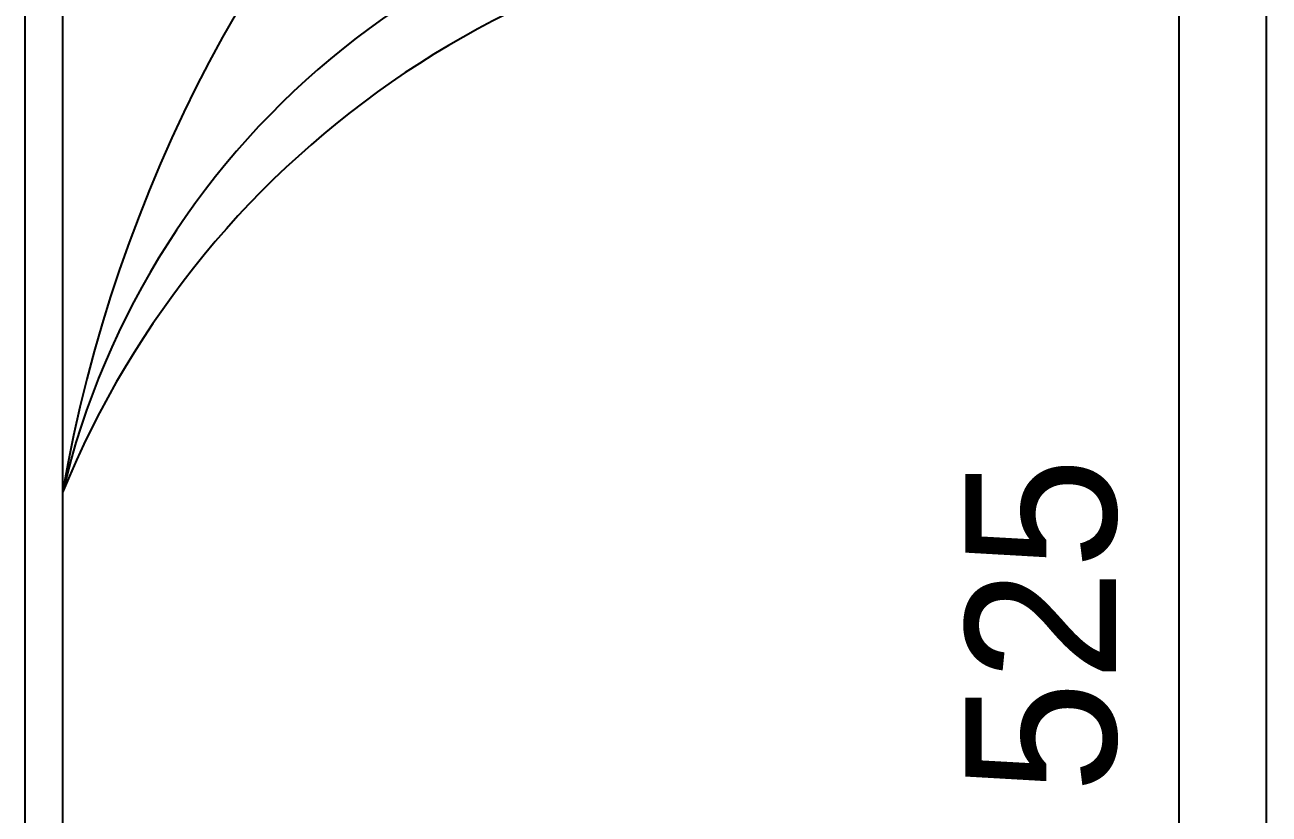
# Model space of a CAD drawing. Extents: x 182769.15 to 182771.38, y 101811.72 to 101812.21.
# Drawn here: x 182769.72011 to 182769.73334, y 101811.92676 to 101811.93515 of the extents above; entities that cross this region are included whole.
import ezdxf

# ---------------------------------------------------------------- set-up
doc = ezdxf.new("R2010")
doc.units = 0
doc.header["$MEASUREMENT"] = 0
doc.linetypes.add('DASHDOTX2', pattern=[50.8, 25.4, -12.7, 0, -12.7])
for name, color, linetype in [('iç yatay', 3, 'Continuous'), ('kesit çizgisi', 7, 'DASHDOTX2'), ('tefriş', 21, 'Continuous')]:
    doc.layers.add(name, color=color, linetype=linetype)
doc.styles.add('İÇ ÖLÇÜ', font='stylu.ttf', dxfattribs={"height": 8})

msp = doc.modelspace()

# ---------------------------------------------------------------- linework, layer by layer
at = {"layer": 'iç yatay'}
msp.add_line((182769.7323780293, 101811.9822505499), (182769.7323780293, 101811.8764355191), dxfattribs=at)
at = {"layer": 'kesit çizgisi'}
msp.add_line((182769.7333068805, 101812.1572687805), (182769.7333068805, 101811.8281591644), dxfattribs=at)
at = {"layer": 'tefriş'}
for p, q in [((182769.7201102009, 101811.9431796239), (182769.7201102009, 101811.9131796239)), ((182769.7205102009, 101811.9407796239), (182769.7205102009, 101811.9155796239))]:
    msp.add_line(p, q, dxfattribs=at)
for centre, radius, start, end in [((182769.7356857455, 101811.9275598506), 0.01540001183752633, 98.77455774741725, 170.2054940289929), ((182769.7288476572, 101811.9282143705), 0.008565944078112222, 90.64325359066613, 166.736697051448)]:
    msp.add_arc(centre, radius, start, end, dxfattribs=at)
at = {"layer": 'tefriş', "color": 8}
msp.add_arc((182769.7296183118, 101811.926463747), 0.009836941862609753, 89.68015838444956, 157.8057963005695, dxfattribs=at)

# ---------------------------------------------------------------- texts
at = {"layer": 'iç yatay', "color": 11, "style": 'İÇ ÖLÇÜ'}
msp.add_text('525', height=0.0016, rotation=90, dxfattribs=at).set_placement((182769.7317089224, 101811.9269846157))

doc.saveas('drawing.dxf')
